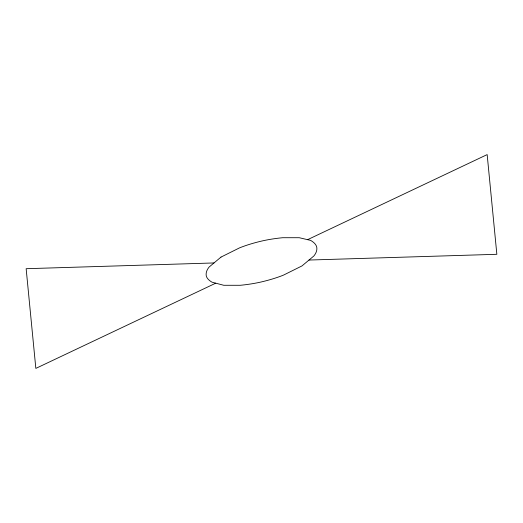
<?xml version="1.0" encoding="UTF-8"?>
<svg xmlns="http://www.w3.org/2000/svg" width="523" height="523" viewBox="0 0 523 523"><rect width="100%" height="100%" fill="white"/><g stroke="black" fill="none" stroke-linecap="round" stroke-linejoin="round"><path stroke-width="0.78" d="M215.751 283.172L35.839 368.401L26.15 268.704L213.999 262.951M307.583 239.671L487.161 154.599L496.85 254.296L309.001 260.049M221.013 257.081L209.174 266.992A91.172 28.02 -3.6 0 0 206.18 275.196A58.216 17.893 -3.6 0 0 212.057 282.198L223.752 285.283L240.345 285.283A58.216 17.893 -3.6 0 0 263.435 281.439A91.172 28.02 -3.6 0 0 283.512 275.105L301.987 265.919L313.826 256.009A91.172 28.02 -3.6 0 0 316.82 247.804A61.812 18.998 -3.6 0 0 310.577 240.371L299.248 237.717L282.655 237.717A58.216 17.893 -3.6 0 0 259.565 241.561A91.172 28.02 -3.6 0 0 239.488 247.895L221.013 257.081"/></g></svg>
